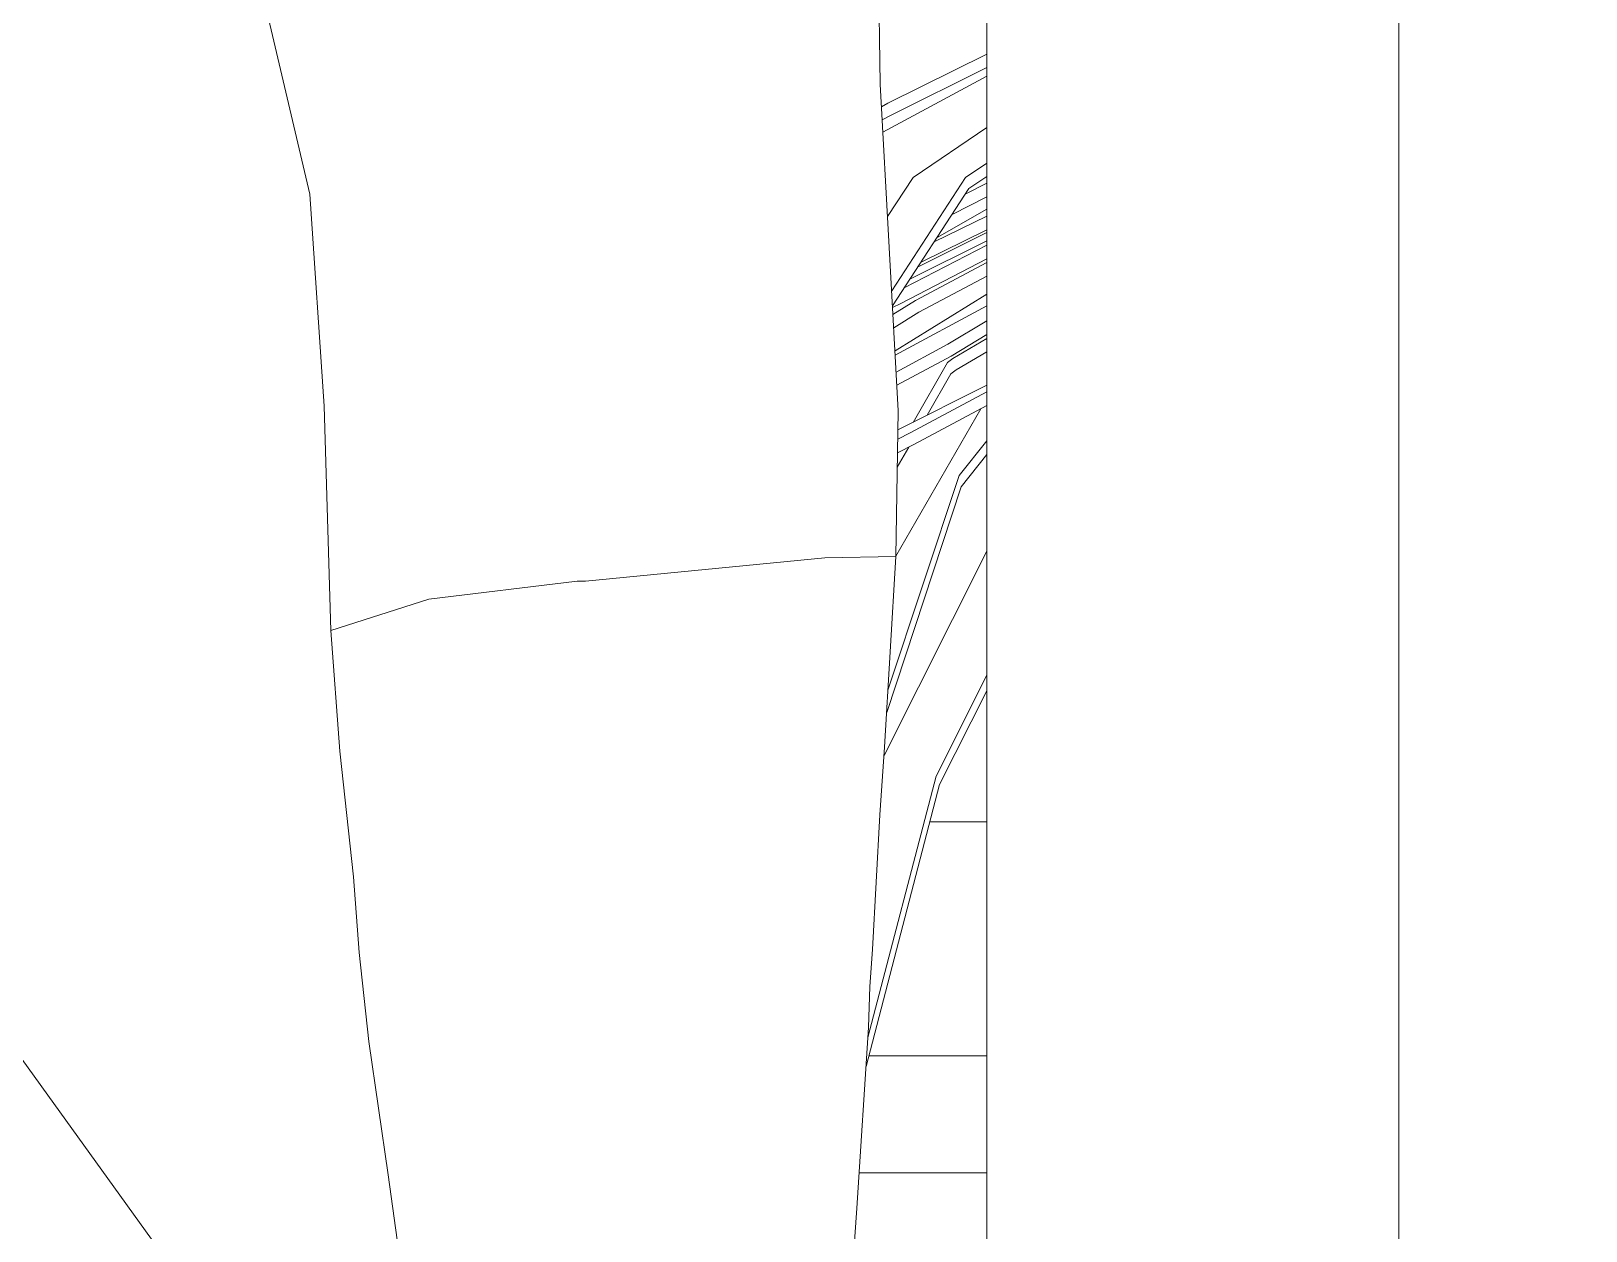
# Model space of a CAD drawing. Header units: millimetres. Extents: x -9413 to 8527, y -300 to 11224.
# Drawn here: x 2394.2 to 2726.4, y 1487.6 to 1743.9 of the extents above; entities that cross this region are included whole.
import ezdxf

# ---------------------------------------------------------------- set-up
doc = ezdxf.new("R2010")
doc.units = ezdxf.units.MM
doc.header["$MEASUREMENT"] = 0
doc.linetypes.add('Wipeout_Contour', pattern=[1000, 0, -1000])
for name, color, linetype in [('ArchiCAD Doors', 7, 'Continuous'), ('ArchiCAD Windows', 7, 'Continuous'), ('Interior - Furniture', 7, 'Continuous')]:
    doc.layers.add(name, color=color, linetype=linetype)
for name, color, linetype, lineweight, true_color in [('ArchiCAD Doors_Pen_No__3', 7, 'Continuous', 18, 0xff6600), ('ArchiCAD Windows_Pen_No__3', 7, 'Continuous', 18, 0xff6600), ('ArchiCAD Windows_Pen_No__87', 7, 'Continuous', 20, 0x6a6a6a), ('Interior - Furniture _Pen_No__24', 7, 'Continuous', 20, 0x029e21), ('Interior - Furniture _Pen_No__4', 7, 'Continuous', 20, 0x029e21)]:
    doc.layers.add(name, color=color, linetype=linetype, lineweight=lineweight, true_color=true_color)

# ---------------------------------------------------------------- blocks, each defined once
blk = doc.blocks.new('Section Elem_7_6')
at = {"color": 254, "linetype": 'Wipeout_Contour', "lineweight": 0, "ltscale": 49292.920306}
blk.add_wipeout([(2686.38, 1133.33), (2688.21, 1133.41), (2690.63, 1133.49), (2691.68, 1133.64), (2691.73, 1133.63), (2694.12, 1133.25), (2694.25, 1132.78), (2696.1, 1125.64), (2695.33, 1125.47), (2692.32, 1124.86), (2686.38, 1124.65), (2686.38, 1100), (2726.38, 1100), (2726.38, 1140), (2726.38, 3200), (2686.38, 3200)], dxfattribs=at).dxf.layer = 'ArchiCAD Doors'
at = {"color": 254, "linetype": 'Wipeout_Contour', "lineweight": 0, "ltscale": 217379.562384}
blk.add_wipeout([(2598.38, 2187.81), (2599.57, 2187.66), (2635.29, 2178.75), (2659.78, 2172.23), (2667.84, 2167.67), (2676.57, 2162.49), (2675.44, 2157.05), (2674.35, 2151.76), (2668.56, 2151.56), (2664.83, 2151.34), (2655.06, 2152.61), (2629.48, 2156.23), (2603.2, 2160), (2630.62, 2149.39), (2658.31, 2138.21), (2668, 2134.02), (2668.2, 2131.77), (2667.72, 2129.26), (2666.02, 2120.53), (2664.41, 2120.44), (2656.19, 2119.9), (2654.67, 2120.25), (2626.28, 2127.12), (2600.83, 2133.37), (2624.4, 2124.64), (2648.14, 2115.78), (2656.62, 2110.72), (2657.03, 2108.25), (2655.87, 2103.87), (2654.45, 2097.94), (2653.51, 2097.69), (2643.71, 2097.34), (2616.51, 2102.44), (2599.67, 2105.95), (2599.71, 2104.53), (2603.9, 2103.19), (2623.04, 2097.35), (2626.49, 2095.62), (2628.45, 2094.27), (2633.77, 2090.4), (2632.44, 2086.85), (2629.98, 2080.28), (2626.84, 2079.11), (2617.29, 2080.47), (2600.25, 2084), (2601.36, 2041.77), (2602.1, 2029.95), (2602.4, 1999.76), (2602.57, 1995.11), (2602.09, 1980.01), (2602.14, 1977.35), (2601.79, 1977.05), (2601.7, 1977), (2598.38, 1976.46), (2598.38, 1300), (2686.38, 1300), (2686.38, 3112), (2598.38, 3112), (2598.38, 2444.7), (2600.4, 2436.25), (2598.38, 2435.54), (2598.38, 2401.21), (2598.68, 2400.28), (2598.38, 2399.92)], dxfattribs=at).dxf.layer = 'ArchiCAD Doors'
at = {"layer": 'ArchiCAD Doors_Pen_No__3', "linetype": 'Continuous'}
blk.add_line((2686.38, 1133.33), (2686.38, 3200), dxfattribs=at)
at = {"color": 254, "linetype": 'Wipeout_Contour', "lineweight": 0, "ltscale": 192324.521893}
blk.add_wipeout([(2036.38, 1300), (2506.93, 1300), (2499.37, 1326.37), (2498.04, 1332.22), (2481.24, 1434.22), (2473.05, 1481.05), (2470.5, 1499.6), (2466.36, 1528.06), (2464.28, 1547.05), (2463.07, 1563.22), (2460.16, 1590.08), (2458.26, 1615.89), (2456.8, 1663.82), (2453.77, 1709.11), (2442.96, 1755.16), (2429.79, 1828.97), (2421.62, 1862.96), (2416.71, 1881.48), (2407.91, 1913.19), (2405.36, 1922.9), (2405.46, 1942.76), (2405.66, 1949.44), (2400.5, 1951.95), (2400.23, 1959.34), (2395.69, 1959.12), (2373.2, 1958.55), (2373.02, 1958.71), (2372.92, 1958.8), (2374.3, 1970.46), (2375.08, 1976.94), (2376.98, 1991.41), (2380.31, 2014.07), (2391.51, 2064.71), (2403.62, 2118.22), (2414.61, 2153.41), (2417.94, 2162.63), (2397.86, 2190.5), (2351.96, 2231.88), (2307.65, 2263.4), (2266.2, 2303.25), (2248.68, 2360.74), (2285.55, 2449.55), (2293.16, 2471.53), (2364.6, 2534.71), (2381.99, 2541.41), (2388.56, 2551.15), (2389.64, 2551.88), (2391.5, 2558.14), (2410.33, 2578.26), (2438.93, 2614), (2484.75, 2591.37), (2519.21, 2571.89), (2532.33, 2565.6), (2553.51, 2550.36), (2576.82, 2499.28), (2591.66, 2471.42), (2595.34, 2457.38), (2598.38, 2444.7), (2598.38, 3112), (2036.38, 3112)], dxfattribs=at).dxf.layer = 'ArchiCAD Doors'
at = {"layer": 'ArchiCAD Doors_Pen_No__3', "linetype": 'Continuous'}
blk.add_line((2488.35, 1391.06), (1936.38, 2156), dxfattribs=at)
at = {"color": 254, "linetype": 'Wipeout_Contour', "lineweight": 0, "ltscale": 74253.314173}
blk.add_wipeout([(2543.31, 1337.97), (2545.93, 1300), (2598.38, 1300), (2598.38, 1976.46), (2586.1, 1974.45), (2586.14, 1973.95), (2586.27, 1968.78), (2587, 1961.74), (2588.91, 1942.69), (2589.34, 1912.17), (2589.74, 1895.92), (2589.8, 1881.11), (2574.75, 1841.92), (2574.57, 1805.7), (2575.64, 1732.59), (2579.49, 1662.79), (2578.93, 1631.65), (2576.57, 1590.97), (2575.56, 1576.47), (2573.94, 1547.72), (2573.39, 1539.82), (2573.13, 1531.05), (2570.62, 1492.44), (2565.23, 1415.02)], dxfattribs=at).dxf.layer = 'ArchiCAD Doors'
at = {"layer": 'ArchiCAD Doors_Pen_No__3', "linetype": 'Continuous'}
blk.add_line((2598.38, 1300), (2598.38, 1976.46), dxfattribs=at)
blk = doc.blocks.new('Section Elem_8_6')
at = {"layer": 'ArchiCAD Windows_Pen_No__3', "linetype": 'Continuous'}
for p, q in [((2586.23, 1575), (2598.38, 1575)), ((2598.38, 1525), (2573.18, 1525))]:
    blk.add_line(p, q, dxfattribs=at)
at = {"layer": 'ArchiCAD Windows_Pen_No__87', "linetype": 'Continuous'}
blk.add_line((2571.11, 1500), (2598.38, 1500), dxfattribs=at)
blk = doc.blocks.new('Section Elem_39_6')
at = {"layer": 'Interior - Furniture _Pen_No__4', "linetype": 'Continuous'}
for p, q in [((2577.23, 1728.5), (2598.38, 1739.02)), ((2598.38, 1734.3), (2576.21, 1722.36)), ((2577.85, 1725.91), (2598.38, 1736.13)), ((2575.91, 1727.78), (2577.23, 1728.5)), ((2576.06, 1724.95), (2577.85, 1725.91)), ((2598.38, 1723.32), (2582.64, 1712.67)), ((2593.87, 1712.67), (2598.38, 1715.72)), ((2582.64, 1712.67), (2577.2, 1704.31)), ((2578.07, 1688.42), (2593.87, 1712.67)), ((2593.78, 1709.06), (2598.38, 1711.41)), ((2594.57, 1710.27), (2598.38, 1712.84)), ((2578.25, 1685.24), (2594.57, 1710.27)), ((2590.96, 1704.74), (2598.38, 1708.52)), ((2587.13, 1698.87), (2598.38, 1704.39)), ((2598.38, 1705.86), (2587.76, 1699.83)), ((2598.38, 1700.91), (2583.61, 1693.46)), ((2584.35, 1694.59), (2598.38, 1701.49)), ((2580.74, 1689.06), (2598.38, 1698.21)), ((2598.38, 1699.1), (2581.95, 1690.91)), ((2580, 1685.76), (2598.38, 1695.3)), ((2583.19, 1686.38), (2598.38, 1694.48)), ((2583.84, 1683.85), (2598.38, 1691.6)), ((2598.38, 1687.74), (2578.78, 1675.65)), ((2578.27, 1684.9), (2580, 1685.76)), ((2578.35, 1683.39), (2583.19, 1686.38)), ((2598.38, 1685.21), (2578.83, 1674.69)), ((2578.51, 1680.56), (2583.84, 1683.85)), ((2590.07, 1677.01), (2598.38, 1682.05)), ((2590.77, 1674.49), (2598.38, 1679.11)), ((2591.16, 1673.95), (2598.38, 1678.25)), ((2579.03, 1671.06), (2590.07, 1677.01)), ((2579.19, 1668.25), (2590.77, 1674.49)), ((2591.87, 1671.53), (2598.38, 1675.4)), ((2582.65, 1660.34), (2590.01, 1673.1)), ((2590.01, 1673.1), (2591.16, 1673.95)), ((2590.74, 1670.69), (2591.87, 1671.53)), ((2598.38, 1668.28), (2579.41, 1658.71)), ((2585.65, 1661.86), (2590.74, 1670.69)), ((2582.05, 1658.1), (2598.38, 1666.86)), ((2597.1, 1663.25), (2578.93, 1631.72)), ((2582.82, 1655.59), (2598.38, 1663.94)), ((2579.38, 1656.75), (2582.05, 1658.1)), ((2579.27, 1650.79), (2581.71, 1655.03)), ((2579.33, 1653.83), (2582.82, 1655.59)), ((2592.48, 1648.98), (2598.38, 1656.42)), ((2592.94, 1646.57), (2598.38, 1653.44)), ((2577.27, 1603.09), (2592.48, 1648.98)), ((2577, 1598.37), (2592.94, 1646.57)), ((2598.38, 1632.79), (2576.44, 1589.17)), ((2587.54, 1584.77), (2598.38, 1606.32)), ((2588.32, 1582.99), (2598.38, 1602.96)), ((2572.99, 1528.91), (2587.54, 1584.77)), ((2572.59, 1522.72), (2588.32, 1582.99))]:
    blk.add_line(p, q, dxfattribs=at)
blk = doc.blocks.new('Section Elem_44_6')
at = {"color": 254, "linetype": 'Wipeout_Contour', "lineweight": 0, "ltscale": 12487.231334}
blk.add_wipeout([(2575.64, 1732.59), (2574.57, 1805.7), (2553.08, 1843.5), (2558.67, 1731.88)], dxfattribs=at).dxf.layer = 'Interior - Furniture'
at = {"color": 254, "linetype": 'Wipeout_Contour', "lineweight": 0, "ltscale": 12081.538968}
blk.add_wipeout([(2442.96, 1755.16), (2453.77, 1709.11), (2475.61, 1717.89), (2460.53, 1836.08)], dxfattribs=at).dxf.layer = 'Interior - Furniture'
at = {"color": 254, "linetype": 'Wipeout_Contour', "lineweight": 0, "ltscale": 12023.431191}
blk.add_wipeout([(2563.33, 1540.27), (2573.94, 1547.72), (2575.56, 1576.47), (2563.5, 1576.7)], dxfattribs=at).dxf.layer = 'Interior - Furniture'
at = {"color": 254, "linetype": 'Wipeout_Contour', "lineweight": 0, "ltscale": 8864.342714}
blk.add_wipeout([(2517.74, 1536.37), (2515.26, 1572.38), (2517.29, 1536.36)], dxfattribs=at).dxf.layer = 'Interior - Furniture'
at = {"color": 254, "linetype": 'Wipeout_Contour', "lineweight": 0, "ltscale": 8869.070154}
blk.add_wipeout([(2565.23, 1415.02), (2570.62, 1492.44), (2563.8, 1492.37)], dxfattribs=at).dxf.layer = 'Interior - Furniture'
at = {"color": 254, "linetype": 'Wipeout_Contour', "lineweight": 0, "ltscale": 8710.496057}
blk.add_wipeout([(2519.68, 1487.6), (2527, 1333.79), (2520.13, 1487.61)], dxfattribs=at).dxf.layer = 'Interior - Furniture'
at = {"color": 254, "linetype": 'Wipeout_Contour', "lineweight": 0, "ltscale": 8882.994299}
blk.add_wipeout([(2515.26, 1572.38), (2517.74, 1536.37), (2515.71, 1572.38)], dxfattribs=at).dxf.layer = 'Interior - Furniture'
at = {"color": 254, "linetype": 'Wipeout_Contour', "lineweight": 0, "ltscale": 8992.213434}
blk.add_wipeout([(2573.39, 1539.82), (2573.94, 1547.72), (2563.33, 1540.27)], dxfattribs=at).dxf.layer = 'Interior - Furniture'
at = {"color": 254, "linetype": 'Wipeout_Contour', "lineweight": 0, "ltscale": 8750.850293}
blk.add_wipeout([(2527, 1333.79), (2563.8, 1492.37), (2520.13, 1487.61)], dxfattribs=at).dxf.layer = 'Interior - Furniture'
at = {"color": 254, "linetype": 'Wipeout_Contour', "lineweight": 0, "ltscale": 8861.98691}
blk.add_wipeout([(2516.84, 1536.35), (2514.36, 1572.35), (2516.39, 1536.31)], dxfattribs=at).dxf.layer = 'Interior - Furniture'
at = {"color": 254, "linetype": 'Wipeout_Contour', "lineweight": 0, "ltscale": 11626.733434}
blk.add_wipeout([(2563.8, 1492.37), (2527, 1333.79), (2543.31, 1337.97), (2565.23, 1415.02)], dxfattribs=at).dxf.layer = 'Interior - Furniture'
at = {"color": 254, "linetype": 'Wipeout_Contour', "lineweight": 0, "ltscale": 8880.666437}
blk.add_wipeout([(2514.36, 1572.35), (2516.84, 1536.35), (2514.81, 1572.38)], dxfattribs=at).dxf.layer = 'Interior - Furniture'
at = {"color": 254, "linetype": 'Wipeout_Contour', "lineweight": 0, "ltscale": 8823.18105}
blk.add_wipeout([(2483.07, 1568.82), (2485.64, 1532.99), (2513.9, 1572.32)], dxfattribs=at).dxf.layer = 'Interior - Furniture'
at = {"color": 254, "linetype": 'Wipeout_Contour', "lineweight": 0, "ltscale": 8832.770825}
blk.add_wipeout([(2485.64, 1532.99), (2515.94, 1536.28), (2513.9, 1572.32)], dxfattribs=at).dxf.layer = 'Interior - Furniture'
at = {"color": 254, "linetype": 'Wipeout_Contour', "lineweight": 0, "ltscale": 8764.545894}
blk.add_wipeout([(2463.07, 1563.22), (2464.28, 1547.05), (2483.07, 1568.82)], dxfattribs=at).dxf.layer = 'Interior - Furniture'
at = {"color": 254, "linetype": 'Wipeout_Contour', "lineweight": 0, "ltscale": 8926.321135}
blk.add_wipeout([(2515.71, 1572.38), (2517.74, 1536.37), (2563.5, 1576.7)], dxfattribs=at).dxf.layer = 'Interior - Furniture'
at = {"color": 254, "linetype": 'Wipeout_Contour', "lineweight": 0, "ltscale": 11668.305308}
blk.add_wipeout([(2483.07, 1568.82), (2464.28, 1547.05), (2466.36, 1528.06), (2485.64, 1532.99)], dxfattribs=at).dxf.layer = 'Interior - Furniture'
at = {"color": 254, "linetype": 'Wipeout_Contour', "lineweight": 0, "ltscale": 8948.911208}
blk.add_wipeout([(2517.74, 1536.37), (2563.33, 1540.27), (2563.5, 1576.7)], dxfattribs=at).dxf.layer = 'Interior - Furniture'
at = {"color": 254, "linetype": 'Wipeout_Contour', "lineweight": 0, "ltscale": 11610.016376}
blk.add_wipeout([(2466.36, 1528.06), (2470.5, 1499.6), (2489.08, 1484.63), (2485.64, 1532.99)], dxfattribs=at).dxf.layer = 'Interior - Furniture'
at = {"color": 254, "linetype": 'Wipeout_Contour', "lineweight": 0, "ltscale": 9056.866623}
blk.add_wipeout([(2575.56, 1576.47), (2576.57, 1590.97), (2563.5, 1576.7)], dxfattribs=at).dxf.layer = 'Interior - Furniture'
at = {"color": 254, "linetype": 'Wipeout_Contour', "lineweight": 0, "ltscale": 8670.98766}
blk.add_wipeout([(2489.08, 1484.63), (2470.5, 1499.6), (2473.05, 1481.05)], dxfattribs=at).dxf.layer = 'Interior - Furniture'
at = {"color": 254, "linetype": 'Wipeout_Contour', "lineweight": 0, "ltscale": 12128.56806}
blk.add_wipeout([(2563.5, 1576.7), (2576.57, 1590.97), (2578.93, 1631.65), (2563.8, 1631.39)], dxfattribs=at).dxf.layer = 'Interior - Furniture'
at = {"color": 254, "linetype": 'Wipeout_Contour', "lineweight": 0, "ltscale": 9014.42339}
blk.add_wipeout([(2515.71, 1572.38), (2563.5, 1576.7), (2563.8, 1631.39)], dxfattribs=at).dxf.layer = 'Interior - Furniture'
at = {"color": 254, "linetype": 'Wipeout_Contour', "lineweight": 0, "ltscale": 8999.195829}
blk.add_wipeout([(2512.66, 1626.4), (2515.71, 1572.38), (2563.8, 1631.39)], dxfattribs=at).dxf.layer = 'Interior - Furniture'
at = {"color": 254, "linetype": 'Wipeout_Contour', "lineweight": 0, "ltscale": 8925.510322}
blk.add_wipeout([(2512.66, 1626.4), (2515.26, 1572.38), (2515.71, 1572.38)], dxfattribs=at).dxf.layer = 'Interior - Furniture'
at = {"color": 254, "linetype": 'Wipeout_Contour', "lineweight": 0, "ltscale": 8952.693235}
blk.add_wipeout([(2515.26, 1572.38), (2512.66, 1626.4), (2512.22, 1626.41)], dxfattribs=at).dxf.layer = 'Interior - Furniture'
at = {"color": 254, "linetype": 'Wipeout_Contour', "lineweight": 0, "ltscale": 8951.962618}
blk.add_wipeout([(2511.77, 1626.41), (2515.26, 1572.38), (2512.22, 1626.41)], dxfattribs=at).dxf.layer = 'Interior - Furniture'
at = {"color": 254, "linetype": 'Wipeout_Contour', "lineweight": 0, "ltscale": 8923.984088}
blk.add_wipeout([(2515.26, 1572.38), (2511.77, 1626.41), (2514.81, 1572.38)], dxfattribs=at).dxf.layer = 'Interior - Furniture'
at = {"color": 254, "linetype": 'Wipeout_Contour', "lineweight": 0, "ltscale": 8881.417565}
blk.add_wipeout([(2516.84, 1536.35), (2515.26, 1572.38), (2514.81, 1572.38)], dxfattribs=at).dxf.layer = 'Interior - Furniture'
at = {"color": 254, "linetype": 'Wipeout_Contour', "lineweight": 0, "ltscale": 8863.598687}
blk.add_wipeout([(2515.26, 1572.38), (2516.84, 1536.35), (2517.29, 1536.36)], dxfattribs=at).dxf.layer = 'Interior - Furniture'
at = {"color": 254, "linetype": 'Wipeout_Contour', "lineweight": 0, "ltscale": 8923.218553}
blk.add_wipeout([(2511.77, 1626.41), (2514.36, 1572.35), (2514.81, 1572.38)], dxfattribs=at).dxf.layer = 'Interior - Furniture'
at = {"color": 254, "linetype": 'Wipeout_Contour', "lineweight": 0, "ltscale": 8950.394897}
blk.add_wipeout([(2514.36, 1572.35), (2511.77, 1626.41), (2511.31, 1626.39)], dxfattribs=at).dxf.layer = 'Interior - Furniture'
at = {"color": 254, "linetype": 'Wipeout_Contour', "lineweight": 0, "ltscale": 8949.629846}
blk.add_wipeout([(2510.86, 1626.38), (2514.36, 1572.35), (2511.31, 1626.39)], dxfattribs=at).dxf.layer = 'Interior - Furniture'
at = {"color": 254, "linetype": 'Wipeout_Contour', "lineweight": 0, "ltscale": 8921.61998}
blk.add_wipeout([(2514.36, 1572.35), (2510.86, 1626.38), (2513.9, 1572.32)], dxfattribs=at).dxf.layer = 'Interior - Furniture'
at = {"color": 254, "linetype": 'Wipeout_Contour', "lineweight": 0, "ltscale": 8879.018147}
blk.add_wipeout([(2515.94, 1536.28), (2514.36, 1572.35), (2513.9, 1572.32)], dxfattribs=at).dxf.layer = 'Interior - Furniture'
at = {"color": 254, "linetype": 'Wipeout_Contour', "lineweight": 0, "ltscale": 8861.20817}
blk.add_wipeout([(2514.36, 1572.35), (2515.94, 1536.28), (2516.39, 1536.31)], dxfattribs=at).dxf.layer = 'Interior - Furniture'
at = {"color": 254, "linetype": 'Wipeout_Contour', "lineweight": 0, "ltscale": 8893.249718}
blk.add_wipeout([(2483.07, 1568.82), (2513.9, 1572.32), (2510.86, 1626.38)], dxfattribs=at).dxf.layer = 'Interior - Furniture'
at = {"color": 254, "linetype": 'Wipeout_Contour', "lineweight": 0, "ltscale": 8792.927779}
blk.add_wipeout([(2485.64, 1532.99), (2518.33, 1487.5), (2515.94, 1536.28)], dxfattribs=at).dxf.layer = 'Interior - Furniture'
at = {"color": 254, "linetype": 'Wipeout_Contour', "lineweight": 0, "ltscale": 8892.227557}
blk.add_wipeout([(2479.2, 1622.57), (2483.07, 1568.82), (2510.86, 1626.38)], dxfattribs=at).dxf.layer = 'Interior - Furniture'
at = {"color": 254, "linetype": 'Wipeout_Contour', "lineweight": 0, "ltscale": 8743.499048}
blk.add_wipeout([(2518.33, 1487.5), (2485.64, 1532.99), (2489.08, 1484.63)], dxfattribs=at).dxf.layer = 'Interior - Furniture'
at = {"color": 254, "linetype": 'Wipeout_Contour', "lineweight": 0, "ltscale": 9024.70619}
blk.add_wipeout([(2504.3, 1725.21), (2511.31, 1626.39), (2511.77, 1626.41)], dxfattribs=at).dxf.layer = 'Interior - Furniture'
at = {"color": 254, "linetype": 'Wipeout_Contour', "lineweight": 0, "ltscale": 11746.435682}
blk.add_wipeout([(2479.2, 1622.57), (2460.16, 1590.08), (2463.07, 1563.22), (2483.07, 1568.82)], dxfattribs=at).dxf.layer = 'Interior - Furniture'
at = {"color": 254, "linetype": 'Wipeout_Contour', "lineweight": 0, "ltscale": 8821.978054}
blk.add_wipeout([(2516.39, 1536.31), (2515.94, 1536.28), (2518.78, 1487.54)], dxfattribs=at).dxf.layer = 'Interior - Furniture'
at = {"color": 254, "linetype": 'Wipeout_Contour', "lineweight": 0, "ltscale": 9026.957587}
blk.add_wipeout([(2505.18, 1725.25), (2512.22, 1626.41), (2512.66, 1626.4)], dxfattribs=at).dxf.layer = 'Interior - Furniture'
at = {"color": 254, "linetype": 'Wipeout_Contour', "lineweight": 0, "ltscale": 8834.549253}
blk.add_wipeout([(2458.26, 1615.89), (2460.16, 1590.08), (2479.2, 1622.57)], dxfattribs=at).dxf.layer = 'Interior - Furniture'
at = {"color": 254, "linetype": 'Wipeout_Contour', "lineweight": 0, "ltscale": 8797.406039}
blk.add_wipeout([(2515.94, 1536.28), (2518.33, 1487.5), (2518.78, 1487.54)], dxfattribs=at).dxf.layer = 'Interior - Furniture'
at = {"color": 254, "linetype": 'Wipeout_Contour', "lineweight": 0, "ltscale": 9025.467325}
blk.add_wipeout([(2512.22, 1626.41), (2504.3, 1725.21), (2511.77, 1626.41)], dxfattribs=at).dxf.layer = 'Interior - Furniture'
at = {"color": 254, "linetype": 'Wipeout_Contour', "lineweight": 0, "ltscale": 8823.201744}
blk.add_wipeout([(2516.84, 1536.35), (2516.39, 1536.31), (2519.23, 1487.58)], dxfattribs=at).dxf.layer = 'Interior - Furniture'
at = {"color": 254, "linetype": 'Wipeout_Contour', "lineweight": 0, "ltscale": 9076.132734}
blk.add_wipeout([(2504.3, 1725.21), (2512.22, 1626.41), (2505.18, 1725.25)], dxfattribs=at).dxf.layer = 'Interior - Furniture'
at = {"color": 254, "linetype": 'Wipeout_Contour', "lineweight": 0, "ltscale": 8798.63402}
blk.add_wipeout([(2516.39, 1536.31), (2518.78, 1487.54), (2519.23, 1487.58)], dxfattribs=at).dxf.layer = 'Interior - Furniture'
at = {"color": 254, "linetype": 'Wipeout_Contour', "lineweight": 0, "ltscale": 9182.842909}
blk.add_wipeout([(2496.35, 1839.11), (2504.3, 1725.21), (2505.18, 1725.25)], dxfattribs=at).dxf.layer = 'Interior - Furniture'
at = {"color": 254, "linetype": 'Wipeout_Contour', "lineweight": 0, "ltscale": 8824.393091}
blk.add_wipeout([(2517.29, 1536.36), (2516.84, 1536.35), (2519.68, 1487.6)], dxfattribs=at).dxf.layer = 'Interior - Furniture'
at = {"color": 254, "linetype": 'Wipeout_Contour', "lineweight": 0, "ltscale": 9242.183198}
blk.add_wipeout([(2504.3, 1725.21), (2496.35, 1839.11), (2495.45, 1839.03)], dxfattribs=at).dxf.layer = 'Interior - Furniture'
at = {"color": 254, "linetype": 'Wipeout_Contour', "lineweight": 0, "ltscale": 8799.84514}
blk.add_wipeout([(2516.84, 1536.35), (2519.23, 1487.58), (2519.68, 1487.6)], dxfattribs=at).dxf.layer = 'Interior - Furniture'
at = {"color": 254, "linetype": 'Wipeout_Contour', "lineweight": 0, "ltscale": 9180.544816}
blk.add_wipeout([(2495.45, 1839.03), (2503.39, 1725.15), (2504.3, 1725.21)], dxfattribs=at).dxf.layer = 'Interior - Furniture'
at = {"color": 254, "linetype": 'Wipeout_Contour', "lineweight": 0, "ltscale": 8825.565668}
blk.add_wipeout([(2517.74, 1536.37), (2517.29, 1536.36), (2520.13, 1487.61)], dxfattribs=at).dxf.layer = 'Interior - Furniture'
at = {"color": 254, "linetype": 'Wipeout_Contour', "lineweight": 0, "ltscale": 9239.840522}
blk.add_wipeout([(2503.39, 1725.15), (2495.45, 1839.03), (2494.55, 1838.92)], dxfattribs=at).dxf.layer = 'Interior - Furniture'
at = {"color": 254, "linetype": 'Wipeout_Contour', "lineweight": 0, "ltscale": 8801.023121}
blk.add_wipeout([(2517.29, 1536.36), (2519.68, 1487.6), (2520.13, 1487.61)], dxfattribs=at).dxf.layer = 'Interior - Furniture'
at = {"color": 254, "linetype": 'Wipeout_Contour', "lineweight": 0, "ltscale": 9152.199412}
blk.add_wipeout([(2475.61, 1717.89), (2503.39, 1725.15), (2494.55, 1838.92)], dxfattribs=at).dxf.layer = 'Interior - Furniture'
at = {"color": 254, "linetype": 'Wipeout_Contour', "lineweight": 0, "ltscale": 8906.285463}
blk.add_wipeout([(2563.33, 1540.27), (2517.74, 1536.37), (2563.8, 1492.37)], dxfattribs=at).dxf.layer = 'Interior - Furniture'
at = {"color": 254, "linetype": 'Wipeout_Contour', "lineweight": 0, "ltscale": 9292.04092}
blk.add_wipeout([(2505.18, 1725.25), (2553.08, 1843.5), (2496.35, 1839.11)], dxfattribs=at).dxf.layer = 'Interior - Furniture'
at = {"color": 254, "linetype": 'Wipeout_Contour', "lineweight": 0, "ltscale": 9182.759909}
blk.add_wipeout([(2460.53, 1836.08), (2475.61, 1717.89), (2494.55, 1838.92)], dxfattribs=at).dxf.layer = 'Interior - Furniture'
at = {"color": 254, "linetype": 'Wipeout_Contour', "lineweight": 0, "ltscale": 8842.609239}
blk.add_wipeout([(2517.74, 1536.37), (2520.13, 1487.61), (2563.8, 1492.37)], dxfattribs=at).dxf.layer = 'Interior - Furniture'
at = {"color": 254, "linetype": 'Wipeout_Contour', "lineweight": 0, "ltscale": 9279.944707}
blk.add_wipeout([(2553.08, 1843.5), (2505.18, 1725.25), (2558.67, 1731.88)], dxfattribs=at).dxf.layer = 'Interior - Furniture'
at = {"color": 254, "linetype": 'Wipeout_Contour', "lineweight": 0, "ltscale": 8983.394579}
blk.add_wipeout([(2563.33, 1540.27), (2573.13, 1531.05), (2573.39, 1539.82)], dxfattribs=at).dxf.layer = 'Interior - Furniture'
at = {"color": 254, "linetype": 'Wipeout_Contour', "lineweight": 0, "ltscale": 9121.020508}
blk.add_wipeout([(2512.66, 1626.4), (2563.8, 1631.39), (2558.67, 1731.88)], dxfattribs=at).dxf.layer = 'Interior - Furniture'
at = {"color": 254, "linetype": 'Wipeout_Contour', "lineweight": 0, "ltscale": 11923.715198}
blk.add_wipeout([(2570.62, 1492.44), (2573.13, 1531.05), (2563.33, 1540.27), (2563.8, 1492.37)], dxfattribs=at).dxf.layer = 'Interior - Furniture'
at = {"color": 254, "linetype": 'Wipeout_Contour', "lineweight": 0, "ltscale": 9125.087278}
blk.add_wipeout([(2505.18, 1725.25), (2512.66, 1626.4), (2558.67, 1731.88)], dxfattribs=at).dxf.layer = 'Interior - Furniture'
at = {"color": 254, "linetype": 'Wipeout_Contour', "lineweight": 0, "ltscale": 9158.893354}
blk.add_wipeout([(2578.93, 1631.65), (2579.49, 1662.79), (2563.8, 1631.39)], dxfattribs=at).dxf.layer = 'Interior - Furniture'
at = {"color": 254, "linetype": 'Wipeout_Contour', "lineweight": 0, "ltscale": 12301.756476}
blk.add_wipeout([(2563.8, 1631.39), (2579.49, 1662.79), (2575.64, 1732.59), (2558.67, 1731.88)], dxfattribs=at).dxf.layer = 'Interior - Furniture'
at = {"color": 254, "linetype": 'Wipeout_Contour', "lineweight": 0, "ltscale": 9045.082978}
blk.add_wipeout([(2503.39, 1725.15), (2475.61, 1717.89), (2510.86, 1626.38)], dxfattribs=at).dxf.layer = 'Interior - Furniture'
at = {"layer": 'Interior - Furniture _Pen_No__24', "linetype": 'Continuous', "flags": 128}
blk.add_lwpolyline([(2551.68, 1216.92), (2543.31, 1337.97), (2565.23, 1415.02), (2570.62, 1492.44), (2573.13, 1531.05), (2573.39, 1539.82), (2573.94, 1547.72), (2575.56, 1576.47), (2576.57, 1590.97), (2578.93, 1631.65), (2579.49, 1662.79), (2575.64, 1732.59), (2574.57, 1805.7), (2574.75, 1841.92), (2589.8, 1881.11), (2589.74, 1895.92), (2589.34, 1912.17), (2588.91, 1942.69), (2587, 1961.74), (2586.27, 1968.78), (2586.14, 1973.95), (2585.95, 1976.16)], dxfattribs=at)
at = {"layer": 'Interior - Furniture _Pen_No__4', "linetype": 'Continuous'}
blk.add_line((2578.93, 1631.65), (2563.8, 1631.39), dxfattribs=at)
at = {"color": 254, "linetype": 'Wipeout_Contour', "lineweight": 0, "ltscale": 8967.877819}
blk.add_wipeout([(2510.86, 1626.38), (2475.61, 1717.89), (2479.2, 1622.57)], dxfattribs=at).dxf.layer = 'Interior - Furniture'
at = {"color": 254, "linetype": 'Wipeout_Contour', "lineweight": 0, "ltscale": 9023.136252}
blk.add_wipeout([(2511.31, 1626.39), (2503.39, 1725.15), (2510.86, 1626.38)], dxfattribs=at).dxf.layer = 'Interior - Furniture'
at = {"color": 254, "linetype": 'Wipeout_Contour', "lineweight": 0, "ltscale": 11885.021971}
blk.add_wipeout([(2475.61, 1717.89), (2456.8, 1663.82), (2458.26, 1615.89), (2479.2, 1622.57)], dxfattribs=at).dxf.layer = 'Interior - Furniture'
at = {"layer": 'Interior - Furniture _Pen_No__4', "linetype": 'Continuous'}
blk.add_line((2458.26, 1615.89), (2479.2, 1622.57), dxfattribs=at)
at = {"color": 254, "linetype": 'Wipeout_Contour', "lineweight": 0, "ltscale": 9073.836637}
blk.add_wipeout([(2503.39, 1725.15), (2511.31, 1626.39), (2504.3, 1725.21)], dxfattribs=at).dxf.layer = 'Interior - Furniture'
at = {"color": 254, "linetype": 'Wipeout_Contour', "lineweight": 0, "ltscale": 8971.259411}
blk.add_wipeout([(2453.77, 1709.11), (2456.8, 1663.82), (2475.61, 1717.89)], dxfattribs=at).dxf.layer = 'Interior - Furniture'
at = {"layer": 'Interior - Furniture _Pen_No__24', "linetype": 'Continuous', "flags": 128}
blk.add_lwpolyline([(2405.66, 1949.44), (2405.46, 1942.76), (2405.36, 1922.9), (2407.91, 1913.19), (2416.71, 1881.48), (2421.62, 1862.96), (2429.79, 1828.97), (2442.96, 1755.16), (2453.77, 1709.11), (2456.8, 1663.82), (2458.26, 1615.89), (2460.16, 1590.08), (2463.07, 1563.22), (2464.28, 1547.05), (2466.36, 1528.06), (2470.5, 1499.6), (2473.05, 1481.05), (2481.24, 1434.22), (2498.04, 1332.22), (2499.37, 1326.37), (2507.27, 1298.83), (2534.42, 1244.06), (2549.02, 1216.41)], dxfattribs=at)
at = {"layer": 'Interior - Furniture _Pen_No__4', "linetype": 'Continuous'}
for p, q in [((2563.8, 1631.39), (2512.66, 1626.4)), ((2510.86, 1626.38), (2479.2, 1622.57)), ((2511.31, 1626.39), (2510.86, 1626.38)), ((2511.77, 1626.41), (2511.31, 1626.39)), ((2512.22, 1626.41), (2511.77, 1626.41)), ((2512.22, 1626.41), (2512.66, 1626.4))]:
    blk.add_line(p, q, dxfattribs=at)

msp = doc.modelspace()

# ---------------------------------------------------------------- block references
at = {"layer": 'ArchiCAD Doors'}
msp.add_blockref('Section Elem_7_6', (0, 0), dxfattribs=at)

# ---------------------------------------------------------------- next in the draw order: block references
at = {"layer": 'ArchiCAD Windows'}
msp.add_blockref('Section Elem_8_6', (0, 0), dxfattribs=at)
at = {"layer": 'Interior - Furniture'}
msp.add_blockref('Section Elem_39_6', (0, 0), dxfattribs=at)

# ---------------------------------------------------------------- next in the draw order: block references
msp.add_blockref('Section Elem_44_6', (0, 0), dxfattribs=at)

doc.saveas('drawing.dxf')
